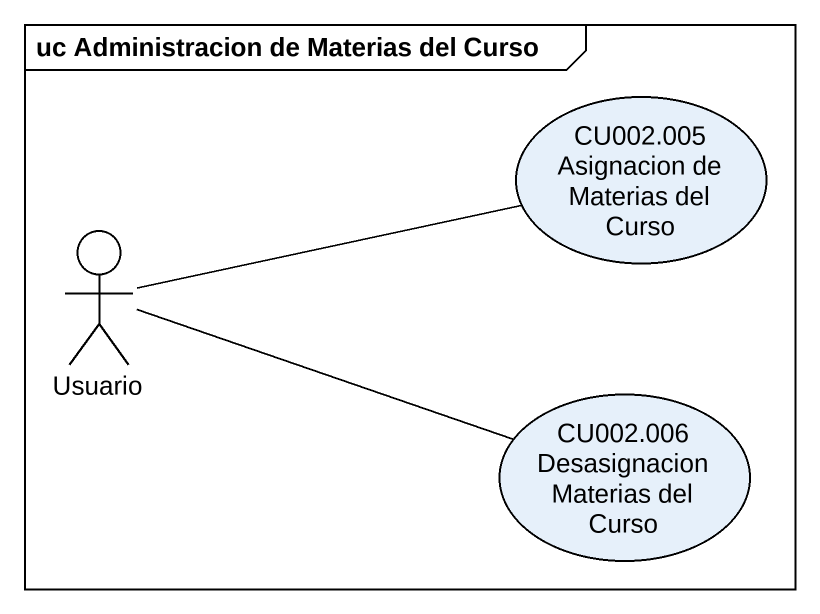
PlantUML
@startuml
mainframe uc Administracion de Materias del Curso
usecase "CU002.005 Asignacion de Materias del Curso" as CU002_005_Asignacion_de
actor Usuario
usecase "CU002.006 Desasignacion Materias del Curso" as CU002_006_Desasignacion
CU002_005_Asignacion_de -left- Usuario
CU002_006_Desasignacion -left- Usuario
@enduml
